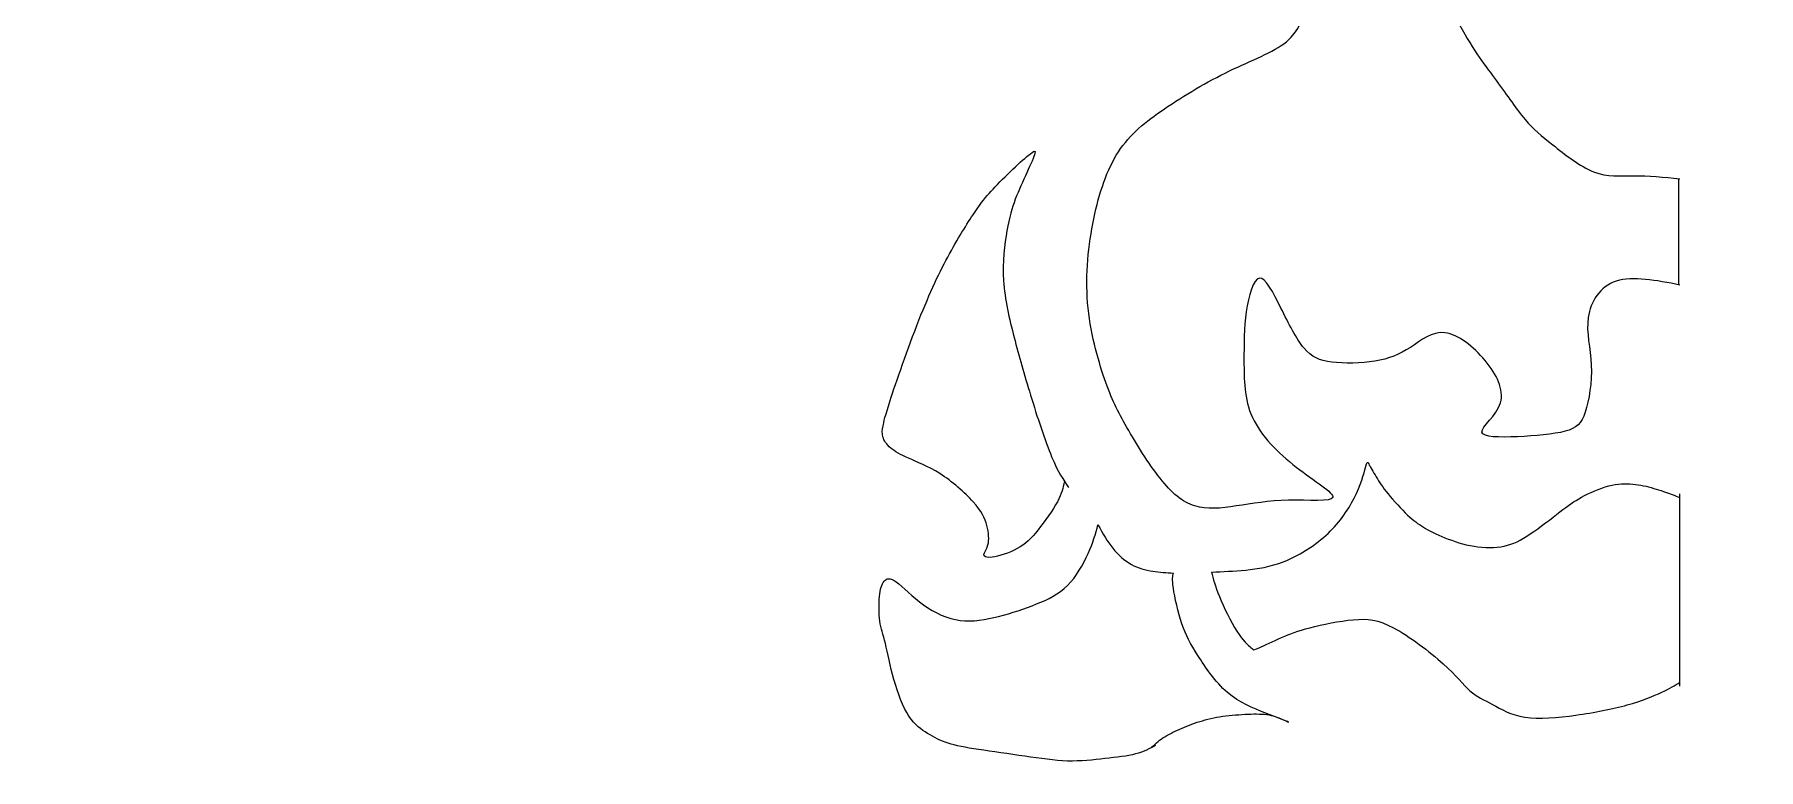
# Model space of a CAD drawing. Header units: millimetres. Extents: x -226 to 16, y -58 to 146.
# Drawn here: x -186.76 to -147.82, y 44.01 to 60.61 of the extents above; entities that cross this region are included whole.
import ezdxf

# ---------------------------------------------------------------- set-up
doc = ezdxf.new("R2010")
doc.units = ezdxf.units.MM
doc.header["$MEASUREMENT"] = 0
doc.layers.add('Capa 1', color=7, linetype='Continuous')

msp = doc.modelspace()

# ---------------------------------------------------------------- linework, layer by layer
at = {"layer": 'Capa 1', "color": 1, "lineweight": 20}
for points, knots in [([(-225.6692, 129.1394), (-225.6692, 129.1394), (-225.6692, 136.1807), (-225.6692, 136.1807), (-225.6692, 136.1807), (-225.6692, 136.1807), (-225.6692, 142.1497), (-225.6692, 142.1497), (-225.6692, 142.1497), (-225.6692, 142.1497), (-225.6692, 145.9659), (-225.6692, 145.9659), (-225.6692, 145.9659), (-225.6692, 145.9659), (-107.8198, 145.9659), (-107.8198, 145.9659), (-107.8198, 145.9659), (-107.8198, 145.9659), (-107.8198, 142.1497), (-107.8198, 142.1497), (-107.8198, 142.1497), (-107.8198, 142.1497), (-107.7221, 134.8823), (-107.7221, 134.8823), (-107.7221, 134.8823), (-107.7221, 134.8823), (16.1929, 134.8634), (16.1929, 134.8634), (16.1929, 134.8634), (16.1929, 134.8634), (16.1929, -47.4026), (16.1929, -47.4026), (16.1929, -47.4026), (16.1929, -47.4026), (-107.9229, -47.0851), (-107.9229, -47.0851), (-107.9229, -47.0851), (-107.9229, -47.0851), (-107.8198, -54.2656), (-107.8198, -54.2656), (-107.8198, -54.2656), (-107.8198, -54.2656), (-107.8198, -57.9157), (-107.8198, -57.9157), (-107.8198, -57.9157), (-107.8198, -57.9157), (-225.6692, -57.9157), (-225.6692, -57.9157), (-225.6692, -57.9157), (-225.6692, -57.9157), (-225.6692, -54.2656), (-225.6692, -54.2656), (-225.6692, -54.2656), (-225.6692, -54.2656), (-225.6937, -49.5902), (-225.6937, -49.5902), (-225.6937, -49.5902), (-225.6937, -49.5902), (-225.6937, -41.2306), (-225.6937, -41.2306)], [0, 0, 0, 0, 0.0625, 0.0625, 0.0625, 0.0625, 0.125, 0.125, 0.125, 0.125, 0.1875, 0.1875, 0.1875, 0.1875, 0.25, 0.25, 0.25, 0.25, 0.3125, 0.3125, 0.3125, 0.3125, 0.375, 0.375, 0.375, 0.375, 0.4375, 0.4375, 0.4375, 0.4375, 0.5, 0.5, 0.5, 0.5, 0.5625, 0.5625, 0.5625, 0.5625, 0.625, 0.625, 0.625, 0.625, 0.6875, 0.6875, 0.6875, 0.6875, 0.75, 0.75, 0.75, 0.75, 0.8125, 0.8125, 0.8125, 0.8125, 0.875, 0.875, 0.875, 0.875, 1, 1, 1, 1]), ([(-149.5983, 54.9537), (-150.132, 55.058), (-150.6657, 55.1624), (-151.0369, 55.0406), (-151.0369, 55.0406), (-151.408, 54.9188), (-151.6167, 54.571), (-151.669, 54.2231), (-151.669, 54.2231), (-151.7211, 53.8753), (-151.6167, 53.5274), (-151.5993, 53.1448), (-151.5993, 53.1448), (-151.582, 52.7621), (-151.6515, 52.3447), (-151.7385, 52.0839), (-151.7385, 52.0839), (-151.8255, 51.8229), (-151.9299, 51.7185), (-152.1908, 51.649), (-152.1908, 51.649), (-152.4516, 51.5794), (-152.8691, 51.5446), (-153.2691, 51.5272), (-153.2691, 51.5272), (-153.6691, 51.5098), (-154.0518, 51.5098), (-154.0691, 51.6316), (-154.0691, 51.6316), (-154.0865, 51.7533), (-153.7387, 51.9968), (-153.6517, 52.2925), (-153.6517, 52.2925), (-153.5648, 52.5882), (-153.7387, 52.936), (-153.9996, 53.2491), (-153.9996, 53.2491), (-154.2605, 53.5622), (-154.6083, 53.8405), (-154.9041, 53.8753), (-154.9041, 53.8753), (-155.1997, 53.9101), (-155.4433, 53.7014), (-155.6867, 53.5449), (-155.6867, 53.5449), (-155.9302, 53.3883), (-156.1738, 53.2839), (-156.4869, 53.2317), (-156.4869, 53.2317), (-156.7999, 53.1796), (-157.1826, 53.1796), (-157.4609, 53.2144), (-157.4609, 53.2144), (-157.7391, 53.2492), (-157.913, 53.3187), (-158.0869, 53.5274), (-158.0869, 53.5274), (-158.2609, 53.7361), (-158.4348, 54.084), (-158.6088, 54.4319), (-158.6088, 54.4319), (-158.7827, 54.7797), (-158.9566, 55.1275), (-159.0957, 55.1102), (-159.0957, 55.1102), (-159.2349, 55.0928), (-159.3393, 54.7101), (-159.3915, 54.3448), (-159.3915, 54.3448), (-159.4436, 53.9796), (-159.4436, 53.6318), (-159.4436, 53.2317), (-159.4436, 53.2317), (-159.4436, 52.8317), (-159.4436, 52.3795), (-159.2523, 51.9621), (-159.2523, 51.9621), (-159.061, 51.5446), (-158.6783, 51.162), (-158.2638, 50.8402), (-158.2638, 50.8402), (-157.8493, 50.5184), (-157.4029, 50.2575), (-157.4377, 50.1532), (-157.4377, 50.1532), (-157.4724, 50.0488), (-157.9884, 50.101), (-158.4377, 50.0923), (-158.4377, 50.0923), (-158.8871, 50.0836), (-159.2697, 50.014), (-159.6176, 49.9619), (-159.6176, 49.9619), (-159.9655, 49.9096), (-160.2785, 49.8749), (-160.5567, 49.9619), (-160.5567, 49.9619), (-160.835, 50.0488), (-161.0786, 50.2575), (-161.3395, 50.588), (-161.3395, 50.588), (-161.6003, 50.9185), (-161.8786, 51.3706), (-162.0874, 51.7359), (-162.0874, 51.7359), (-162.296, 52.1012), (-162.4352, 52.3795), (-162.5918, 52.8317), (-162.5918, 52.8317), (-162.7483, 53.284), (-162.9222, 53.9101), (-162.9744, 54.5536), (-162.9744, 54.5536), (-163.0266, 55.1971), (-162.957, 55.8581), (-162.8352, 56.4495), (-162.8352, 56.4495), (-162.7135, 57.0408), (-162.5396, 57.5626), (-162.2787, 57.9627), (-162.2787, 57.9627), (-162.0178, 58.3626), (-161.67, 58.641), (-161.2352, 58.9367), (-161.2352, 58.9367), (-160.8003, 59.2324), (-160.2785, 59.5454), (-159.7741, 59.7889), (-159.7741, 59.7889), (-159.2697, 60.0324), (-158.7827, 60.2064), (-158.4871, 60.4499), (-158.4871, 60.4499), (-158.1914, 60.6934), (-158.0869, 61.0064), (-158.0696, 61.3369), (-158.0696, 61.3369), (-158.0522, 61.6674), (-158.1217, 62.0152), (-158.2609, 62.2413), (-158.2609, 62.2413), (-158.4, 62.4674), (-158.6088, 62.5718), (-158.4523, 62.7284), (-158.4523, 62.7284), (-158.2957, 62.8849), (-157.7739, 63.0936), (-157.2521, 63.3197), (-157.2521, 63.3197), (-156.7303, 63.5458), (-156.2085, 63.7894), (-155.9302, 63.7546), (-155.9302, 63.7546), (-155.6519, 63.7198), (-155.6171, 63.4067), (-155.4258, 62.8327), (-155.4258, 62.8327), (-155.2345, 62.2587), (-154.8866, 61.4238), (-154.5736, 60.8324), (-154.5736, 60.8324), (-154.2605, 60.2411), (-153.9822, 59.8933), (-153.7387, 59.5628), (-153.7387, 59.5628), (-153.4952, 59.2323), (-153.2865, 58.9193), (-153.0952, 58.6932), (-153.0952, 58.6932), (-152.9039, 58.4671), (-152.7299, 58.3279), (-152.469, 58.1192), (-152.469, 58.1192), (-152.2081, 57.9105), (-151.8603, 57.6321), (-151.5472, 57.5104), (-151.5472, 57.5104), (-151.2341, 57.3887), (-150.9558, 57.4235), (-150.6368, 57.4235), (-150.6368, 57.4235), (-150.3178, 57.4235), (-149.9581, 57.3887), (-149.5983, 57.3538)], [0, 0, 0, 0, 0.0212766, 0.0212766, 0.0212766, 0.0212766, 0.0425532, 0.0425532, 0.0425532, 0.0425532, 0.0638298, 0.0638298, 0.0638298, 0.0638298, 0.0851064, 0.0851064, 0.0851064, 0.0851064, 0.106383, 0.106383, 0.106383, 0.106383, 0.1276596, 0.1276596, 0.1276596, 0.1276596, 0.1489362, 0.1489362, 0.1489362, 0.1489362, 0.1702128, 0.1702128, 0.1702128, 0.1702128, 0.1914894, 0.1914894, 0.1914894, 0.1914894, 0.212766, 0.212766, 0.212766, 0.212766, 0.2340426, 0.2340426, 0.2340426, 0.2340426, 0.2553191, 0.2553191, 0.2553191, 0.2553191, 0.2765957, 0.2765957, 0.2765957, 0.2765957, 0.2978723, 0.2978723, 0.2978723, 0.2978723, 0.3191489, 0.3191489, 0.3191489, 0.3191489, 0.3404255, 0.3404255, 0.3404255, 0.3404255, 0.3617021, 0.3617021, 0.3617021, 0.3617021, 0.3829787, 0.3829787, 0.3829787, 0.3829787, 0.4042553, 0.4042553, 0.4042553, 0.4042553, 0.4255319, 0.4255319, 0.4255319, 0.4255319, 0.4468085, 0.4468085, 0.4468085, 0.4468085, 0.4680851, 0.4680851, 0.4680851, 0.4680851, 0.4893617, 0.4893617, 0.4893617, 0.4893617, 0.5106383, 0.5106383, 0.5106383, 0.5106383, 0.5319149, 0.5319149, 0.5319149, 0.5319149, 0.5531915, 0.5531915, 0.5531915, 0.5531915, 0.5744681, 0.5744681, 0.5744681, 0.5744681, 0.5957447, 0.5957447, 0.5957447, 0.5957447, 0.6170213, 0.6170213, 0.6170213, 0.6170213, 0.6382979, 0.6382979, 0.6382979, 0.6382979, 0.6595745, 0.6595745, 0.6595745, 0.6595745, 0.6808511, 0.6808511, 0.6808511, 0.6808511, 0.7021277, 0.7021277, 0.7021277, 0.7021277, 0.7234043, 0.7234043, 0.7234043, 0.7234043, 0.7446809, 0.7446809, 0.7446809, 0.7446809, 0.7659574, 0.7659574, 0.7659574, 0.7659574, 0.787234, 0.787234, 0.787234, 0.787234, 0.8085106, 0.8085106, 0.8085106, 0.8085106, 0.8297872, 0.8297872, 0.8297872, 0.8297872, 0.8510638, 0.8510638, 0.8510638, 0.8510638, 0.8723404, 0.8723404, 0.8723404, 0.8723404, 0.893617, 0.893617, 0.893617, 0.893617, 0.9148936, 0.9148936, 0.9148936, 0.9148936, 0.9361702, 0.9361702, 0.9361702, 0.9361702, 0.9574468, 0.9574468, 0.9574468, 0.9574468, 1, 1, 1, 1]), ([(-163.5022, 50.4994), (-163.529, 50.3739), (-163.5557, 50.2483), (-163.6585, 50.058), (-163.6585, 50.058), (-163.7615, 49.8678), (-163.9404, 49.613), (-164.095, 49.4204), (-164.095, 49.4204), (-164.2496, 49.2278), (-164.3797, 49.0977), (-164.5641, 48.9974), (-164.5641, 48.9974), (-164.7485, 48.8971), (-164.9872, 48.8265), (-165.1306, 48.8069), (-165.1306, 48.8069), (-165.274, 48.7872), (-165.3222, 48.8183), (-165.3168, 48.8645), (-165.3168, 48.8645), (-165.3113, 48.9106), (-165.2523, 48.9715), (-165.2255, 49.0834), (-165.2255, 49.0834), (-165.1987, 49.1953), (-165.2041, 49.358), (-165.2475, 49.5207), (-165.2475, 49.5207), (-165.2909, 49.6834), (-165.3722, 49.8461), (-165.5594, 50.055), (-165.5594, 50.055), (-165.7465, 50.2638), (-166.0393, 50.5187), (-166.3105, 50.6922), (-166.3105, 50.6922), (-166.5817, 50.8658), (-166.8312, 50.958), (-167.0183, 51.0393), (-167.0183, 51.0393), (-167.2054, 51.1207), (-167.3302, 51.1912), (-167.4225, 51.2711), (-167.4225, 51.2711), (-167.5148, 51.351), (-167.5747, 51.4403), (-167.5986, 51.5215), (-167.5986, 51.5215), (-167.6227, 51.6028), (-167.6107, 51.6762), (-167.5942, 51.7687), (-167.5942, 51.7687), (-167.5778, 51.8612), (-167.5568, 51.973), (-167.4088, 52.4223), (-167.4088, 52.4223), (-167.2608, 52.8716), (-166.9857, 53.6586), (-166.7381, 54.2767), (-166.7381, 54.2767), (-166.4905, 54.895), (-166.2702, 55.3444), (-166.0526, 55.7353), (-166.0526, 55.7353), (-165.835, 56.1263), (-165.62, 56.4586), (-165.4706, 56.6735), (-165.4706, 56.6735), (-165.3212, 56.8885), (-165.2376, 56.986), (-165.1113, 57.1206), (-165.1113, 57.1206), (-164.9851, 57.2552), (-164.8164, 57.4267), (-164.6614, 57.5732), (-164.6614, 57.5732), (-164.5065, 57.7198), (-164.3652, 57.8414), (-164.2754, 57.9133), (-164.2754, 57.9133), (-164.1856, 57.9854), (-164.1474, 58.0078), (-164.1659, 57.9314), (-164.1659, 57.9314), (-164.1845, 57.8551), (-164.26, 57.6801), (-164.3464, 57.4898), (-164.3464, 57.4898), (-164.4327, 57.2996), (-164.5301, 57.0943), (-164.6075, 56.8905), (-164.6075, 56.8905), (-164.6849, 56.6867), (-164.7424, 56.4845), (-164.7961, 56.1812), (-164.7961, 56.1812), (-164.8498, 55.8778), (-164.8995, 55.4735), (-164.8728, 55.0516), (-164.8728, 55.0516), (-164.8461, 54.6298), (-164.7431, 54.1905), (-164.6343, 53.7683), (-164.6343, 53.7683), (-164.5254, 53.3462), (-164.4109, 52.9411), (-164.2637, 52.4632), (-164.2637, 52.4632), (-164.1165, 51.9853), (-163.9368, 51.4345), (-163.7882, 51.0755), (-163.7882, 51.0755), (-163.6395, 50.7165), (-163.5219, 50.5493), (-163.4044, 50.3821)], [0, 0, 0, 0, 0.0333333, 0.0333333, 0.0333333, 0.0333333, 0.0666667, 0.0666667, 0.0666667, 0.0666667, 0.1, 0.1, 0.1, 0.1, 0.1333333, 0.1333333, 0.1333333, 0.1333333, 0.1666667, 0.1666667, 0.1666667, 0.1666667, 0.2, 0.2, 0.2, 0.2, 0.2333333, 0.2333333, 0.2333333, 0.2333333, 0.2666667, 0.2666667, 0.2666667, 0.2666667, 0.3, 0.3, 0.3, 0.3, 0.3333333, 0.3333333, 0.3333333, 0.3333333, 0.3666667, 0.3666667, 0.3666667, 0.3666667, 0.4, 0.4, 0.4, 0.4, 0.4333333, 0.4333333, 0.4333333, 0.4333333, 0.4666667, 0.4666667, 0.4666667, 0.4666667, 0.5, 0.5, 0.5, 0.5, 0.5333333, 0.5333333, 0.5333333, 0.5333333, 0.5666667, 0.5666667, 0.5666667, 0.5666667, 0.6, 0.6, 0.6, 0.6, 0.6333333, 0.6333333, 0.6333333, 0.6333333, 0.6666667, 0.6666667, 0.6666667, 0.6666667, 0.7, 0.7, 0.7, 0.7, 0.7333333, 0.7333333, 0.7333333, 0.7333333, 0.7666667, 0.7666667, 0.7666667, 0.7666667, 0.8, 0.8, 0.8, 0.8, 0.8333333, 0.8333333, 0.8333333, 0.8333333, 0.8666667, 0.8666667, 0.8666667, 0.8666667, 0.9, 0.9, 0.9, 0.9, 0.9333333, 0.9333333, 0.9333333, 0.9333333, 1, 1, 1, 1]), ([(-160.1746, 48.4697), (-159.9235, 48.4789), (-159.6725, 48.4879), (-159.4045, 48.5142), (-159.4045, 48.5142), (-159.1366, 48.5405), (-158.8518, 48.5841), (-158.537, 48.7091), (-158.537, 48.7091), (-158.2222, 48.8341), (-157.8774, 49.0405), (-157.5968, 49.2945), (-157.5968, 49.2945), (-157.3161, 49.5485), (-157.0995, 49.8501), (-156.9542, 50.1373), (-156.9542, 50.1373), (-156.8089, 50.4246), (-156.7349, 50.6976), (-156.6978, 50.8341), (-156.6978, 50.8341), (-156.6608, 50.9707), (-156.6608, 50.9707), (-156.627, 50.9121), (-156.627, 50.9121), (-156.5933, 50.8534), (-156.5259, 50.7363), (-156.4563, 50.6203), (-156.4563, 50.6203), (-156.3867, 50.5044), (-156.315, 50.3897), (-156.1893, 50.2354), (-156.1893, 50.2354), (-156.0637, 50.0813), (-155.8841, 49.8877), (-155.7479, 49.7572), (-155.7479, 49.7572), (-155.6116, 49.6268), (-155.5187, 49.5595), (-155.3906, 49.484), (-155.3906, 49.484), (-155.2626, 49.4085), (-155.0995, 49.3246), (-154.9045, 49.2448), (-154.9045, 49.2448), (-154.7095, 49.165), (-154.4829, 49.0892), (-154.2488, 49.0513), (-154.2488, 49.0513), (-154.0147, 49.0134), (-153.7733, 49.0135), (-153.5678, 49.0562), (-153.5678, 49.0562), (-153.3624, 49.0989), (-153.1927, 49.1843), (-152.9772, 49.3299), (-152.9772, 49.3299), (-152.7618, 49.4755), (-152.5003, 49.6813), (-152.309, 49.8285), (-152.309, 49.8285), (-152.1178, 49.9758), (-151.9967, 50.0645), (-151.8196, 50.161), (-151.8196, 50.161), (-151.6424, 50.2574), (-151.4091, 50.3619), (-151.2057, 50.4158), (-151.2057, 50.4158), (-151.0024, 50.4699), (-150.8288, 50.4737), (-150.6639, 50.4572), (-150.6639, 50.4572), (-150.4989, 50.4409), (-150.3426, 50.4044), (-150.191, 50.36), (-150.191, 50.36), (-150.0396, 50.3156), (-149.8928, 50.2632), (-149.7948, 50.2273), (-149.7948, 50.2273), (-149.6969, 50.1916), (-149.6476, 50.1724), (-149.6229, 50.1628), (-149.6229, 50.1628), (-149.5983, 50.1532), (-149.5983, 50.1532), (-149.5983, 50.1532), (-149.5983, 50.1532), (-149.5983, 50.1532), (-149.5983, 50.1532), (-149.5983, 50.1532), (-149.5983, 50.1532), (-149.5983, 50.1532), (-149.5983, 50.1532), (-149.5983, 50.1532)], [0, 0, 0, 0, 0.04, 0.04, 0.04, 0.04, 0.08, 0.08, 0.08, 0.08, 0.12, 0.12, 0.12, 0.12, 0.16, 0.16, 0.16, 0.16, 0.2, 0.2, 0.2, 0.2, 0.24, 0.24, 0.24, 0.24, 0.28, 0.28, 0.28, 0.28, 0.32, 0.32, 0.32, 0.32, 0.36, 0.36, 0.36, 0.36, 0.4, 0.4, 0.4, 0.4, 0.44, 0.44, 0.44, 0.44, 0.48, 0.48, 0.48, 0.48, 0.52, 0.52, 0.52, 0.52, 0.56, 0.56, 0.56, 0.56, 0.6, 0.6, 0.6, 0.6, 0.64, 0.64, 0.64, 0.64, 0.68, 0.68, 0.68, 0.68, 0.72, 0.72, 0.72, 0.72, 0.76, 0.76, 0.76, 0.76, 0.8, 0.8, 0.8, 0.8, 0.84, 0.84, 0.84, 0.84, 0.88, 0.88, 0.88, 0.88, 0.92, 0.92, 0.92, 0.92, 1, 1, 1, 1]), ([(-161.4429, 44.55), (-161.5731, 44.4795), (-161.7032, 44.409), (-161.8903, 44.3602), (-161.8903, 44.3602), (-162.0774, 44.3114), (-162.3215, 44.2842), (-162.5845, 44.2544), (-162.5845, 44.2544), (-162.8476, 44.2246), (-163.1296, 44.1921), (-163.4279, 44.2001), (-163.4279, 44.2001), (-163.7262, 44.2083), (-164.0408, 44.2571), (-164.3933, 44.3086), (-164.3933, 44.3086), (-164.7458, 44.3601), (-165.1364, 44.4144), (-165.4374, 44.4604), (-165.4374, 44.4604), (-165.7383, 44.5066), (-165.9499, 44.5446), (-166.1261, 44.6015), (-166.1261, 44.6015), (-166.3025, 44.6585), (-166.4434, 44.7344), (-166.5876, 44.8222), (-166.5876, 44.8222), (-166.732, 44.91), (-166.8794, 45.0095), (-167.0123, 45.2156), (-167.0123, 45.2156), (-167.1452, 45.4218), (-167.2635, 45.7343), (-167.3497, 46.0398), (-167.3497, 46.0398), (-167.4359, 46.3452), (-167.4902, 46.6435), (-167.5417, 46.855), (-167.5417, 46.855), (-167.5932, 47.0666), (-167.6421, 47.1913), (-167.6664, 47.3621), (-167.6664, 47.3621), (-167.6909, 47.533), (-167.6909, 47.75), (-167.6746, 47.9154), (-167.6746, 47.9154), (-167.6583, 48.0808), (-167.6257, 48.1947), (-167.5715, 48.2625), (-167.5715, 48.2625), (-167.5173, 48.3303), (-167.4413, 48.352), (-167.2949, 48.2462), (-167.2949, 48.2462), (-167.1485, 48.1405), (-166.9315, 47.9072), (-166.6793, 47.7255), (-166.6793, 47.7255), (-166.4271, 47.5438), (-166.1397, 47.4137), (-165.8523, 47.3757), (-165.8523, 47.3757), (-165.5648, 47.3378), (-165.2774, 47.3921), (-164.9845, 47.4679), (-164.9845, 47.4679), (-164.6916, 47.5438), (-164.3933, 47.6415), (-164.1275, 47.7473), (-164.1275, 47.7473), (-163.8618, 47.853), (-163.6285, 47.9668), (-163.4305, 48.1648), (-163.4305, 48.1648), (-163.2326, 48.3628), (-163.0699, 48.6448), (-162.961, 48.8873), (-162.961, 48.8873), (-162.8522, 49.1299), (-162.7972, 49.333), (-162.7422, 49.536)], [0, 0, 0, 0, 0.0454545, 0.0454545, 0.0454545, 0.0454545, 0.0909091, 0.0909091, 0.0909091, 0.0909091, 0.1363636, 0.1363636, 0.1363636, 0.1363636, 0.1818182, 0.1818182, 0.1818182, 0.1818182, 0.2272727, 0.2272727, 0.2272727, 0.2272727, 0.2727273, 0.2727273, 0.2727273, 0.2727273, 0.3181818, 0.3181818, 0.3181818, 0.3181818, 0.3636364, 0.3636364, 0.3636364, 0.3636364, 0.4090909, 0.4090909, 0.4090909, 0.4090909, 0.4545455, 0.4545455, 0.4545455, 0.4545455, 0.5, 0.5, 0.5, 0.5, 0.5454545, 0.5454545, 0.5454545, 0.5454545, 0.5909091, 0.5909091, 0.5909091, 0.5909091, 0.6363636, 0.6363636, 0.6363636, 0.6363636, 0.6818182, 0.6818182, 0.6818182, 0.6818182, 0.7272727, 0.7272727, 0.7272727, 0.7272727, 0.7727273, 0.7727273, 0.7727273, 0.7727273, 0.8181818, 0.8181818, 0.8181818, 0.8181818, 0.8636364, 0.8636364, 0.8636364, 0.8636364, 0.9090909, 0.9090909, 0.9090909, 0.9090909, 1, 1, 1, 1]), ([(-162.7422, 49.536), (-162.6355, 49.3489), (-162.5286, 49.1618), (-162.4047, 49.0064), (-162.4047, 49.0064), (-162.2809, 48.8511), (-162.14, 48.7276), (-161.9863, 48.6431), (-161.9863, 48.6431), (-161.8325, 48.5587), (-161.6659, 48.5133), (-161.5057, 48.487), (-161.5057, 48.487), (-161.3455, 48.4607), (-161.1916, 48.4535), (-161.0377, 48.4463)], [0, 0, 0, 0, 0.2, 0.2, 0.2, 0.2, 0.4, 0.4, 0.4, 0.4, 0.6, 0.6, 0.6, 0.6, 1, 1, 1, 1]), ([(-161.5457, 44.4952), (-161.4626, 44.5732), (-161.3796, 44.651), (-161.2729, 44.7225), (-161.2729, 44.7225), (-161.1663, 44.794), (-161.0362, 44.8592), (-160.8951, 44.9215), (-160.8951, 44.9215), (-160.7541, 44.9838), (-160.6022, 45.0436), (-160.4417, 45.0931), (-160.4417, 45.0931), (-160.2811, 45.1428), (-160.1119, 45.1825), (-159.9248, 45.2096), (-159.9248, 45.2096), (-159.7377, 45.2367), (-159.5326, 45.2513), (-159.3515, 45.2586), (-159.3515, 45.2586), (-159.1704, 45.2659), (-159.0131, 45.2659), (-158.8801, 45.2415), (-158.8801, 45.2415), (-158.7473, 45.2171), (-158.6389, 45.1682), (-158.5521, 45.1303), (-158.5521, 45.1303), (-158.4653, 45.0923), (-158.4002, 45.0652), (-158.4626, 45.0896), (-158.4626, 45.0896), (-158.525, 45.114), (-158.7148, 45.19), (-158.9697, 45.2903), (-158.9697, 45.2903), (-159.2247, 45.3907), (-159.5446, 45.5154), (-159.8185, 45.7486), (-159.8185, 45.7486), (-160.0923, 45.9819), (-160.3202, 46.3236), (-160.4856, 46.5866), (-160.4856, 46.5866), (-160.651, 46.8496), (-160.754, 47.034), (-160.8435, 47.2971), (-160.8435, 47.2971), (-160.9331, 47.5601), (-161.009, 47.9018), (-161.0391, 48.1064), (-161.0391, 48.1064), (-161.0692, 48.311), (-161.0534, 48.3787), (-161.0377, 48.4463)], [0, 0, 0, 0, 0.0666667, 0.0666667, 0.0666667, 0.0666667, 0.1333333, 0.1333333, 0.1333333, 0.1333333, 0.2, 0.2, 0.2, 0.2, 0.2666667, 0.2666667, 0.2666667, 0.2666667, 0.3333333, 0.3333333, 0.3333333, 0.3333333, 0.4, 0.4, 0.4, 0.4, 0.4666667, 0.4666667, 0.4666667, 0.4666667, 0.5333333, 0.5333333, 0.5333333, 0.5333333, 0.6, 0.6, 0.6, 0.6, 0.6666667, 0.6666667, 0.6666667, 0.6666667, 0.7333333, 0.7333333, 0.7333333, 0.7333333, 0.8, 0.8, 0.8, 0.8, 0.8666667, 0.8666667, 0.8666667, 0.8666667, 1, 1, 1, 1]), ([(-160.1746, 48.4697), (-160.1363, 48.313), (-160.0981, 48.1562), (-160.0003, 47.9151), (-160.0003, 47.9151), (-159.9025, 47.674), (-159.7453, 47.3486), (-159.6069, 47.1337), (-159.6069, 47.1337), (-159.4685, 46.9188), (-159.3489, 46.8144), (-159.2891, 46.7623), (-159.2891, 46.7623), (-159.2293, 46.7101), (-159.2293, 46.7101), (-159.224, 46.71), (-159.224, 46.71), (-159.2187, 46.71), (-159.2081, 46.7099), (-159.0997, 46.7594), (-159.0997, 46.7594), (-158.9914, 46.8089), (-158.7853, 46.9078), (-158.5955, 46.9899), (-158.5955, 46.9899), (-158.4057, 47.072), (-158.2321, 47.1371), (-157.9528, 47.2103), (-157.9528, 47.2103), (-157.6735, 47.2836), (-157.2884, 47.3649), (-156.9743, 47.3929), (-156.9743, 47.3929), (-156.6602, 47.421), (-156.4169, 47.3956), (-156.0644, 47.2084), (-156.0644, 47.2084), (-155.7119, 47.0214), (-155.25, 46.6725), (-154.9458, 46.3976), (-154.9458, 46.3976), (-154.6417, 46.1229), (-154.4953, 45.9222), (-154.3407, 45.7864), (-154.3407, 45.7864), (-154.1861, 45.6507), (-154.0233, 45.58), (-153.8319, 45.4768), (-153.8319, 45.4768), (-153.6406, 45.3738), (-153.4207, 45.2383), (-153.1007, 45.1896), (-153.1007, 45.1896), (-152.7807, 45.141), (-152.3607, 45.179), (-151.9462, 45.2371), (-151.9462, 45.2371), (-151.5317, 45.2953), (-151.1227, 45.3735), (-150.7885, 45.4661), (-150.7885, 45.4661), (-150.4543, 45.5587), (-150.1951, 45.6658), (-150.0092, 45.7536), (-150.0092, 45.7536), (-149.8233, 45.8415), (-149.7108, 45.9101), (-149.5983, 45.9788)], [0, 0, 0, 0, 0.0555556, 0.0555556, 0.0555556, 0.0555556, 0.1111111, 0.1111111, 0.1111111, 0.1111111, 0.1666667, 0.1666667, 0.1666667, 0.1666667, 0.2222222, 0.2222222, 0.2222222, 0.2222222, 0.2777778, 0.2777778, 0.2777778, 0.2777778, 0.3333333, 0.3333333, 0.3333333, 0.3333333, 0.3888889, 0.3888889, 0.3888889, 0.3888889, 0.4444444, 0.4444444, 0.4444444, 0.4444444, 0.5, 0.5, 0.5, 0.5, 0.5555556, 0.5555556, 0.5555556, 0.5555556, 0.6111111, 0.6111111, 0.6111111, 0.6111111, 0.6666667, 0.6666667, 0.6666667, 0.6666667, 0.7222222, 0.7222222, 0.7222222, 0.7222222, 0.7777778, 0.7777778, 0.7777778, 0.7777778, 0.8333333, 0.8333333, 0.8333333, 0.8333333, 0.8888889, 0.8888889, 0.8888889, 0.8888889, 1, 1, 1, 1])]:
    msp.add_open_spline(points, degree=3, knots=knots, dxfattribs=at)
for points in [[(-149.6199, 54.9578), (-149.6199, 55.7571), (-149.6199, 56.5566), (-149.6199, 57.3559)], [(-149.5983, 45.8882), (-149.5983, 47.3364), (-149.5983, 48.7845), (-149.5983, 50.2326)]]:
    msp.add_open_spline(points, degree=3, dxfattribs=at)

doc.saveas('drawing.dxf')
